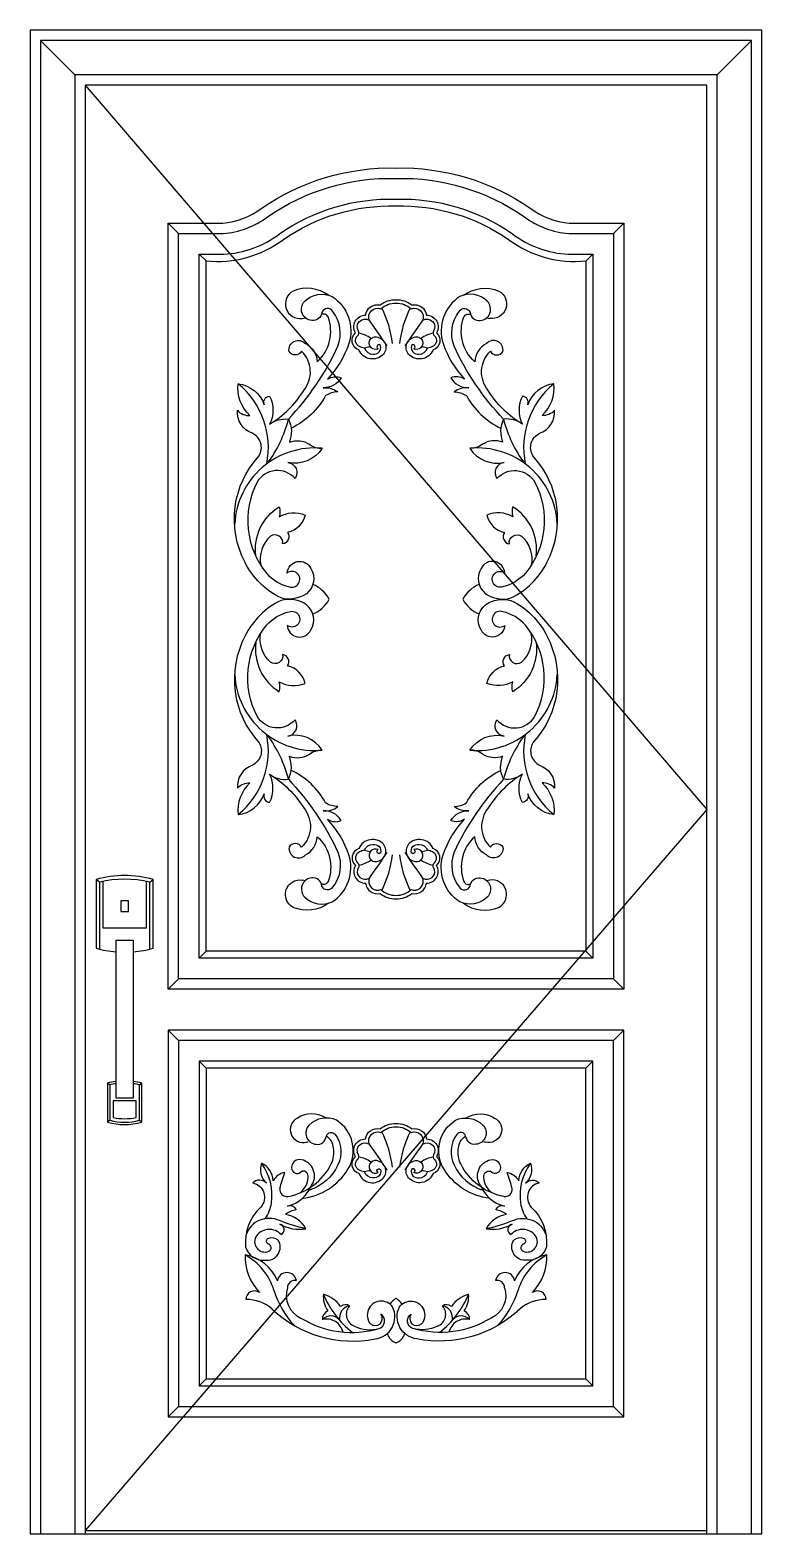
# Model space of a CAD drawing. Header units: metres. Extents: x -4673 to -3613, y 0 to 2180.
import ezdxf

# ---------------------------------------------------------------- set-up
doc = ezdxf.new("R2010")
doc.units = ezdxf.units.M
for name, color, linetype in [('2', 2, 'Continuous'), ('3', 3, 'Continuous'), ('4', 4, 'Continuous'), ('7', 7, 'Continuous')]:
    doc.layers.add(name, color=color, linetype=linetype)

msp = doc.modelspace()

# ---------------------------------------------------------------- linework, layer by layer
at = {"layer": '2'}
for p, q in [((-4672.62, 0), (-3612.62, 0)), ((-4592.62, 0), (-3692.62, 0))]:
    msp.add_line(p, q, dxfattribs=at)
at = {"layer": '3'}
for p, q in [((-4607.62, 2115), (-4657.62, 2165)), ((-3677.62, 2115), (-3627.62, 2165)), ((-4457.62, 1885.26), (-4472.62, 1900.26)), ((-3827.62, 1885), (-3812.62, 1900)), ((-4427.62, 1855.26), (-4417.62, 1845.48)), ((-4427.62, 1855.26), (-4417.62, 1845.48)), ((-3857.62, 1855), (-3867.62, 1845.22)), ((-4572.16, 944.78), (-4577.13, 948.61)), ((-4499.16, 944.78), (-4494.18, 948.61)), ((-4417.62, 844.68), (-4427.62, 834.68)), ((-3857.62, 834.68), (-3867.62, 844.68)), ((-4457.62, 804.68), (-4472.62, 789.68)), ((-3812.62, 789.68), (-3827.62, 804.68)), ((-4457.62, 715.08), (-4472.62, 730.08)), ((-3827.62, 715.08), (-3812.62, 730.08)), ((-4417.62, 675.08), (-4427.62, 685.08)), ((-3867.62, 675.08), (-3857.62, 685.08)), ((-4557.22, 650.85), (-4560.54, 653.4)), ((-4514.09, 650.85), (-4510.77, 653.4)), ((-4557.22, 599.55), (-4560.54, 597)), ((-4514.09, 599.55), (-4510.77, 597)), ((-4417.62, 224.74), (-4427.62, 214.74)), ((-3867.62, 224.74), (-3857.62, 214.74)), ((-4457.62, 184.74), (-4472.62, 169.74)), ((-3827.62, 184.74), (-3812.62, 169.74)), ((-4592.62, 5), (-3692.62, 5)), ((-4592.62, 5), (-3692.62, 5))]:
    msp.add_line(p, q, dxfattribs=at)
for points in [[(-3627.62, 0), (-3627.62, 2165), (-4657.62, 2165), (-4657.62, 0)], [(-3677.62, 0), (-3677.62, 2115), (-4607.62, 2115), (-4607.62, 0)], [(-4592.62, 2100), (-3692.62, 1050), (-4592.62, 5)], [(-4567.18, 945.95), (-4567.18, 878.49), (-4504.14, 878.49), (-4504.14, 945.95)]]:
    msp.add_lwpolyline(points, dxfattribs=at)
for points in [[(-4457.62, 1885), (-4393.14, 1885, 0.14), (-4329, 1909.03, -0.16), (-4142.62, 1965, -0.16), (-3956.24, 1909.03, 0.14), (-3892.1, 1885), (-3827.62, 1885), (-3827.62, 804.68), (-4457.62, 804.68)], [(-4427.62, 1855), (-4392.13, 1855, 0.15), (-4311.5, 1884.66, -0.16), (-4142.62, 1935, -0.16), (-3973.74, 1884.66, 0.15), (-3893.11, 1855), (-3857.62, 1855), (-3857.62, 834.68), (-4427.62, 834.68)], [(-4372.41, 1628.8, 0.24), (-4354.12, 1621.28, -0.24), (-4371.28, 1667.2, -0.29), (-4333.57, 1636.87, -0.48), (-4325.81, 1649.52, -0.24), (-4325.77, 1608.6, -0.19), (-4298.34, 1616.02, -0.21), (-4297.12, 1582.64, -0.24), (-4267.84, 1579.49, 0.18), (-4249.67, 1573.74, -0.32), (-4299.21, 1553.3, -0.56), (-4288.76, 1529.75, 0.52), (-4343.85, 1524.5, 0.3), (-4330.01, 1392.54, 0.16), (-4297.39, 1373.12, 1.7), (-4300.36, 1392.86, -0.77), (-4265.76, 1399.45, -0.37), (-4272.35, 1362.91, -0.22), (-4309.19, 1356.79, -0.17), (-4361.08, 1408.17, -0.32), (-4340.75, 1562.91, 0.43), (-4350.53, 1595.51, -0.34)], [(-3912.83, 1628.8, -0.24), (-3931.12, 1621.28, 0.24), (-3913.96, 1667.2, 0.29), (-3951.67, 1636.87, 0.48), (-3959.43, 1649.52, 0.24), (-3959.47, 1608.6, 0.19), (-3986.9, 1616.02, 0.21), (-3988.12, 1582.64, 0.24), (-4017.41, 1579.49, -0.18), (-4035.58, 1573.74, 0.32), (-3986.03, 1553.3, 0.56), (-3996.48, 1529.75, -0.52), (-3941.4, 1524.5, -0.3), (-3955.23, 1392.54, -0.16), (-3987.85, 1373.12, -1.7), (-3984.88, 1392.86, 0.77), (-4019.48, 1399.45, 0.37), (-4012.89, 1362.91, 0.22), (-3976.06, 1356.79, 0.17), (-3924.17, 1408.17, 0.32), (-3944.49, 1562.91, -0.43), (-3934.72, 1595.51, 0.34)], [(-4372.41, 1081.1, -0.24), (-4354.12, 1088.62, 0.24), (-4371.28, 1042.7, 0.29), (-4333.57, 1073.03, 0.48), (-4325.81, 1060.38, 0.24), (-4325.77, 1101.29, 0.19), (-4298.34, 1093.88, 0.21), (-4297.12, 1127.26, 0.24), (-4267.84, 1130.41, -0.18), (-4249.67, 1136.16, 0.32), (-4299.21, 1156.59, 0.56), (-4288.76, 1180.14, -0.52), (-4343.85, 1185.39, -0.3), (-4330.01, 1317.36, -0.16), (-4297.39, 1336.78, -1.7), (-4300.36, 1317.03, 0.77), (-4265.76, 1310.45, 0.37), (-4272.35, 1346.98, 0.22), (-4309.19, 1353.11, 0.17), (-4361.08, 1301.72, 0.32), (-4340.75, 1146.98, -0.43), (-4350.53, 1114.38, 0.34)], [(-3912.83, 1081.1, 0.24), (-3931.12, 1088.62, -0.24), (-3913.96, 1042.7, -0.29), (-3951.67, 1073.03, -0.48), (-3959.43, 1060.38, -0.24), (-3959.47, 1101.29, -0.19), (-3986.9, 1093.88, -0.21), (-3988.12, 1127.26, -0.24), (-4017.41, 1130.41, 0.18), (-4035.58, 1136.16, -0.32), (-3986.03, 1156.59, -0.56), (-3996.48, 1180.14, 0.52), (-3941.4, 1185.39, 0.3), (-3955.23, 1317.36, 0.16), (-3987.85, 1336.78, 1.7), (-3984.88, 1317.03, -0.77), (-4019.48, 1310.45, -0.37), (-4012.89, 1346.98, -0.22), (-3976.06, 1353.11, -0.17), (-3924.17, 1301.72, -0.32), (-3944.49, 1146.98, 0.43), (-3934.72, 1114.38, -0.34)], [(-4519.07, 627.69), (-4552.25, 627.69), (-4552.25, 603.53, 0.1), (-4519.07, 603.53), (-4519.07, 627.69)]]:
    msp.add_lwpolyline(points, format="xyb", close=True, dxfattribs=at)
for points in [[(-4240.28, 1795.67, 0.26), (-4291.54, 1801.61, 0.85), (-4278.44, 1762.07)], [(-4298.34, 1616.02, 0.08), (-4226.74, 1721.62, 0.26), (-4233.99, 1772.05, 0.62), (-4249.89, 1770.69, -0.42), (-4264.55, 1758.9, -0.64), (-4274.83, 1786.86, -0.31), (-4235.03, 1793.7, -0.34), (-4210.93, 1725.64, -0.11), (-4241.91, 1673.88, -0.25), (-4222.01, 1675.8, -0.27), (-4248.03, 1661.47, -0.19), (-4226.99, 1655.61, 0.13), (-4244.51, 1650.21, -0.16), (-4294.19, 1603.1)], [(-4188.38, 1718.89, 0.32), (-4176.01, 1710.35, 0.54), (-4164.85, 1722.53, 1.28), (-4168.44, 1717.93, -1.37), (-4170.74, 1735.22, -0.58), (-4160.8, 1710.18, -0.55), (-4196.33, 1716.37, -0.58), (-4201.37, 1741.01, -0.58), (-4186.92, 1766.67, -0.43), (-4165.65, 1781.49, -0.17), (-4142.62, 1789.19, -0.17), (-4119.59, 1781.49, -0.43), (-4098.32, 1766.67, -0.58), (-4083.87, 1741.01, -0.58), (-4088.92, 1716.37, -0.55), (-4124.44, 1710.18, -0.58), (-4114.5, 1735.22, -1.37), (-4116.8, 1717.93, 1.28), (-4120.4, 1722.53, 0.54), (-4109.23, 1710.35, 0.32), (-4096.86, 1718.89)], [(-3986.9, 1616.02, -0.08), (-4058.51, 1721.62, -0.26), (-4051.25, 1772.05, -0.62), (-4035.36, 1770.69, 0.42), (-4020.69, 1758.9, 0.64), (-4010.41, 1786.86, 0.31), (-4050.21, 1793.7, 0.34), (-4074.32, 1725.64, 0.11), (-4043.33, 1673.88, 0.25), (-4063.23, 1675.8, 0.27), (-4037.21, 1661.47, 0.19), (-4058.25, 1655.61, -0.13), (-4040.73, 1650.21, 0.16), (-3991.05, 1603.1)], [(-4044.96, 1795.67, -0.26), (-3993.7, 1801.61, -0.85), (-4006.8, 1762.07)], [(-4325.77, 1608.6, 0.12), (-4276.36, 1657.47, 0.39), (-4279.28, 1714.46, -0.58), (-4297.56, 1714.14, -0.74), (-4273.84, 1725.67, -0.26), (-4256.63, 1699.19, 0.31), (-4241.1, 1764.22, 0.46), (-4250.58, 1767.55)], [(-4188.4, 1718.88, -0.06), (-4195.37, 1721.27, -0.54), (-4198.37, 1737.01, 0.39), (-4197.11, 1743.63, -0.8), (-4181.31, 1759.24, -0.65), (-4164.46, 1775.96, -0.19), (-4142.62, 1784.19, -0.19), (-4120.78, 1775.96, -0.65), (-4103.93, 1759.24, -0.8), (-4088.13, 1743.63, 0.39), (-4086.88, 1737.01, -0.54), (-4089.87, 1721.27, -0.06), (-4096.84, 1718.88)], [(-3959.47, 1608.6, -0.12), (-4008.89, 1657.47, -0.39), (-4005.96, 1714.46, 0.58), (-3987.69, 1714.14, 0.74), (-4011.41, 1725.67, 0.26), (-4028.61, 1699.19, -0.31), (-4044.14, 1764.22, -0.46), (-4034.66, 1767.55)], [(-4345.86, 1417.7, -0.29), (-4311.81, 1489.04, -0.16), (-4311.81, 1474.54, -0.23), (-4274.32, 1476.96, -0.29), (-4299.72, 1451.59, -0.56), (-4306.83, 1435.09, 0.67), (-4324.51, 1446.15, 0.27), (-4338.37, 1404.09, 0.27)], [(-3939.38, 1417.7, 0.29), (-3973.43, 1489.04, 0.16), (-3973.43, 1474.54, 0.23), (-4010.92, 1476.96, 0.29), (-3985.52, 1451.59, 0.56), (-3978.42, 1435.09, -0.67), (-3960.73, 1446.15, -0.27), (-3946.87, 1404.09, -0.27)], [(-4345.86, 1292.2, 0.29), (-4311.81, 1220.86, 0.16), (-4311.81, 1235.35, 0.23), (-4274.32, 1232.94, 0.29), (-4299.72, 1258.31, 0.56), (-4306.83, 1274.81, -0.67), (-4324.51, 1263.74, -0.27), (-4338.37, 1305.8, -0.27)], [(-3939.38, 1292.2, -0.29), (-3973.43, 1220.86, -0.16), (-3973.43, 1235.35, -0.23), (-4010.92, 1232.94, -0.29), (-3985.52, 1258.31, -0.56), (-3978.42, 1274.81, 0.67), (-3960.73, 1263.74, 0.27), (-3946.87, 1305.8, 0.27)], [(-4325.77, 1101.29, -0.12), (-4276.36, 1052.43, -0.39), (-4279.28, 995.43, 0.58), (-4297.56, 995.75, 0.74), (-4273.84, 984.23, 0.26), (-4256.63, 1010.7, -0.31), (-4241.1, 945.67, -0.46), (-4250.58, 942.34)], [(-4298.34, 1093.88, -0.08), (-4226.74, 988.27, -0.26), (-4233.99, 937.84, -0.62), (-4249.89, 939.2, 0.42), (-4264.55, 950.99, 0.64), (-4274.83, 923.03, 0.31), (-4235.03, 916.2, 0.34), (-4210.93, 984.25, 0.11), (-4241.91, 1036.01, 0.25), (-4222.01, 1034.09, 0.27), (-4248.03, 1048.42, 0.19), (-4226.99, 1054.29, -0.13), (-4244.51, 1059.68, 0.16), (-4294.19, 1106.8)], [(-3986.9, 1093.88, 0.08), (-4058.51, 988.27, 0.26), (-4051.25, 937.84, 0.62), (-4035.36, 939.2, -0.42), (-4020.69, 950.99, -0.64), (-4010.41, 923.03, -0.31), (-4050.21, 916.2, -0.34), (-4074.32, 984.25, -0.11), (-4043.33, 1036.01, -0.25), (-4063.23, 1034.09, -0.27), (-4037.21, 1048.42, -0.19), (-4058.25, 1054.29, 0.13), (-4040.73, 1059.68, -0.16), (-3991.05, 1106.8)], [(-3959.47, 1101.29, 0.12), (-4008.89, 1052.43, 0.39), (-4005.96, 995.43, -0.58), (-3987.69, 995.75, -0.74), (-4011.41, 984.23, -0.26), (-4028.61, 1010.7, 0.31), (-4044.14, 945.67, 0.46), (-4034.66, 942.34)], [(-4188.38, 991, -0.32), (-4176.01, 999.54, -0.54), (-4164.85, 987.37, -1.28), (-4168.44, 991.96, 1.37), (-4170.74, 974.67, 0.58), (-4160.8, 999.71, 0.55), (-4196.33, 993.53, 0.58), (-4201.37, 968.89, 0.58), (-4186.92, 943.23, 0.43), (-4165.65, 928.4, 0.17), (-4142.62, 920.71, 0.17), (-4119.59, 928.4, 0.43), (-4098.32, 943.23, 0.58), (-4083.87, 968.89, 0.58), (-4088.92, 993.53, 0.55), (-4124.44, 999.71, 0.58), (-4114.5, 974.67, 1.37), (-4116.8, 991.96, -1.28), (-4120.4, 987.37, -0.54), (-4109.23, 999.54, -0.32), (-4096.86, 991)], [(-4188.4, 991.01, 0.06), (-4195.37, 988.62, 0.54), (-4198.37, 972.88, -0.39), (-4197.11, 966.27, 0.8), (-4181.31, 950.65, 0.65), (-4164.46, 933.93, 0.19), (-4142.62, 925.71, 0.19), (-4120.78, 933.93, 0.65), (-4103.93, 950.65, 0.8), (-4088.13, 966.27, -0.39), (-4086.88, 972.88, 0.54), (-4089.87, 988.62, 0.06), (-4096.84, 991.01)], [(-4499.16, 847.77), (-4499.16, 944.78, 0.12), (-4572.16, 944.78), (-4572.16, 847.77)], [(-4240.28, 914.23, -0.26), (-4291.54, 908.29, -0.85), (-4278.44, 947.82)], [(-4044.96, 914.23, 0.26), (-3993.7, 908.29, 0.85), (-4006.8, 947.82)], [(-4548.1, 652.63, 0.03), (-4557.22, 650.85), (-4557.22, 599.55, 0.12), (-4514.09, 599.55), (-4514.09, 650.85, 0.03), (-4523.22, 652.63)], [(-4244.43, 603.14, 0.29), (-4285.17, 602.87, 0.91), (-4272.07, 567.97)], [(-4278.36, 486.36, 0.23), (-4212.2, 528.7, 0.41), (-4228.65, 599.59, 0.31), (-4268.46, 592.76, 0.64), (-4258.17, 564.8, 0.42), (-4243.51, 576.59, -0.63), (-4230.53, 578.94, -0.28), (-4226.77, 534.81, -0.21), (-4268.38, 498.42)], [(-4196.33, 522.26, -0.58), (-4201.37, 546.9, -0.58), (-4186.92, 572.56, -0.43), (-4165.65, 587.38, -0.17), (-4142.62, 595.08, -0.17), (-4119.59, 587.38, -0.43), (-4098.32, 572.56, -0.58), (-4083.87, 546.9, -0.58), (-4088.92, 522.26)], [(-4188.4, 524.78, -0.06), (-4195.37, 527.17, -0.54), (-4198.37, 542.91, 0.39), (-4197.11, 549.52, -0.8), (-4181.31, 565.13, -0.65), (-4164.46, 581.85, -0.19), (-4142.62, 590.08, -0.19), (-4120.78, 581.85, -0.65), (-4103.93, 565.13, -0.8), (-4088.13, 549.52, 0.39), (-4086.88, 542.91, -0.54), (-4089.87, 527.17, -0.06), (-4096.84, 524.78)], [(-4006.88, 486.36, -0.23), (-4073.04, 528.7, -0.41), (-4056.59, 599.59, -0.31), (-4016.78, 592.76, -0.64), (-4027.07, 564.8, -0.42), (-4041.73, 576.59, 0.63), (-4054.71, 578.94, 0.28), (-4058.47, 534.81, 0.21), (-4016.86, 498.42)], [(-4040.81, 603.14, -0.29), (-4000.08, 602.87, -0.91), (-4013.18, 567.97)], [(-4298.79, 489.03, 0.23), (-4236.39, 536.32, 0.14), (-4233.1, 559.53, 0.24), (-4243.51, 576.59, 0.16)], [(-3986.45, 489.03, -0.23), (-4048.85, 536.32, -0.14), (-4052.14, 559.53, -0.24), (-4041.73, 576.59, -0.16)], [(-4310.92, 500.88, -0.01), (-4303.87, 523.76, 0.24), (-4320.36, 511.99, 0.28), (-4337.44, 537.29, 0.3), (-4330.37, 508.46, 0.42), (-4350.16, 508.83, -0.58), (-4338.44, 473.7, 0.23), (-4360.61, 415.95, 0.36), (-4332.05, 396.82, 0.63), (-4313.22, 425.87)], [(-4264.81, 505.58, 0.53), (-4279.49, 542.38, 0.55), (-4293.7, 528.4, 0.63), (-4279.13, 525.98)], [(-4281.57, 494.37, 0.22), (-4269.97, 516.83, 0.53), (-4279.14, 525.96, 0.78)], [(-4196.33, 522.26, 0.55), (-4160.8, 516.08, 0.58), (-4170.74, 541.12, 1.37), (-4168.44, 523.83, -1.28), (-4164.85, 528.42, -0.54), (-4176.01, 516.25, -0.32), (-4188.38, 524.78)], [(-4088.92, 522.26, -0.55), (-4124.44, 516.08, -0.58), (-4114.5, 541.12, -1.37), (-4116.8, 523.83, 1.28), (-4120.4, 528.42, 0.54), (-4109.23, 516.25, 0.32), (-4096.86, 524.78)], [(-4020.44, 505.58, -0.53), (-4005.76, 542.38, -0.55), (-3991.54, 528.4, -0.63), (-4006.11, 525.98)], [(-4003.67, 494.37, -0.22), (-4015.27, 516.83, -0.53), (-4006.1, 525.96, -0.78)], [(-3974.32, 500.88, 0.01), (-3981.38, 523.76, -0.24), (-3964.88, 511.99, -0.28), (-3947.8, 537.29, -0.3), (-3954.87, 508.46, -0.42), (-3935.08, 508.83, 0.58), (-3946.8, 473.7, -0.23), (-3924.64, 415.95, -0.36), (-3953.2, 396.82, -0.63), (-3972.02, 425.87)], [(-4273.3, 442.49, -0.04), (-4311.14, 454.13, 0.44), (-4359.74, 433.99)], [(-4011.94, 442.49, 0.04), (-3974.11, 454.13, -0.44), (-3925.51, 433.99)], [(-4299.93, 356.95, 0.38), (-4280.38, 312.86, 0.21), (-4167.07, 297.71, 0.24)], [(-3985.31, 356.95, -0.38), (-4004.86, 312.86, -0.21), (-4118.17, 297.71, -0.24)], [(-4321.99, 325.63, 0.24), (-4172.62, 282.68, 0.51), (-4147.47, 329.03, 1.03), (-4179.69, 304.4)], [(-3963.25, 325.63, -0.24), (-4112.62, 282.68, -0.51), (-4137.77, 329.03, -1.03), (-4105.56, 304.4)], [(-4202.64, 301.05, 0.18), (-4167.07, 297.71, 0.63), (-4164.55, 318.57, 0.84)], [(-4082.6, 301.05, -0.18), (-4118.17, 297.71, -0.63), (-4120.69, 318.57, -0.84)]]:
    msp.add_lwpolyline(points, format="xyb", dxfattribs=at)
for points in [[(-3827.62, 715.08), (-4457.62, 715.08), (-4457.62, 184.74), (-3827.62, 184.74)], [(-3857.62, 685.08), (-4427.62, 685.08), (-4427.62, 214.74), (-3857.62, 214.74)]]:
    msp.add_lwpolyline(points, close=True, dxfattribs=at)
for centre, radius, start, end in [((-4299.65, 1708.76), 152.7, 6.37, 26.6), ((-3985.59, 1708.76), 152.7, 153.4, 173.63), ((-4283.94, 1795.08), 33.47, 279.46, 286.82), ((-6266.58, 294.9), 2548.3, 34.06, 35.1), ((-2018.67, 294.9), 2548.3, 144.9, 145.94), ((-4001.3, 1795.08), 33.47, 253.18, 260.54), ((-4203.84, 1698.11), 42.97, 54.76, 80.03), ((-4203.84, 1698.11), 42.97, 54.76, 80.03), ((-4081.4, 1698.11), 42.97, 99.97, 125.24), ((-4164.77, 1630.81), 91.19, 99.8, 105.01), ((-4164.77, 1630.81), 91.19, 99.8, 105.01), ((-4120.47, 1630.81), 91.19, 74.99, 80.2), ((-4447.25, 1574.66), 119.73, 348.67, 50.62), ((-3837.99, 1574.66), 119.73, 129.38, 191.33), ((-4478.01, 1662.06), 185.47, 323.57, 345.63), ((-3807.23, 1662.06), 185.47, 194.37, 216.43), ((-4260.37, 1458.18), 116.05, 84.71, 177.12), ((-4024.87, 1458.18), 116.05, 2.88, 95.29), ((-4279.31, 1334.65), 44.68, 27.01, 68.77), ((-4005.94, 1334.65), 44.68, 111.23, 152.99), ((-4279.31, 1375.24), 44.68, 291.23, 332.99), ((-4005.94, 1375.24), 44.68, 207.01, 248.77), ((-4260.37, 1251.72), 116.05, 182.88, 275.29), ((-4024.87, 1251.72), 116.05, 264.71, 357.12), ((-4447.25, 1135.24), 119.73, 309.38, 11.33), ((-4478.01, 1047.84), 185.47, 14.37, 36.43), ((-3807.23, 1047.84), 185.47, 143.57, 165.63), ((-3837.99, 1135.24), 119.73, 168.67, 230.62), ((-4164.77, 1079.08), 91.19, 254.99, 260.2), ((-4164.77, 1079.08), 91.19, 254.99, 260.2), ((-6266.58, 2415), 2548.3, 324.9, 325.94), ((-4299.65, 1001.14), 152.7, 333.4, 353.63), ((-3985.59, 1001.14), 152.7, 186.37, 206.6), ((-2018.67, 2415), 2548.3, 214.06, 215.1), ((-4120.47, 1079.08), 91.19, 279.8, 285.01), ((-4203.84, 1011.79), 42.97, 279.97, 305.24), ((-4203.84, 1011.79), 42.97, 279.97, 305.24), ((-4081.4, 1011.79), 42.97, 234.76, 260.03), ((-4283.94, 914.81), 33.47, 73.18, 80.54), ((-4001.3, 914.81), 33.47, 99.46, 106.82), ((-4277.56, 600.98), 33.47, 279.46, 283.69), ((-4299.65, 514.65), 152.7, 6.37, 26.6), ((-3985.59, 514.65), 152.7, 153.4, 173.63), ((-4007.68, 600.98), 33.47, 256.31, 260.54), ((-4203.84, 504), 42.97, 54.76, 80.03), ((-6266.58, -899.21), 2548.3, 34.06, 35.1), ((-2018.67, -899.21), 2548.3, 144.9, 145.94), ((-4081.4, 504), 42.97, 99.97, 125.24), ((-4401.79, 490.54), 79.54, 351.98, 36), ((-4164.77, 436.71), 91.19, 99.8, 105.01), ((-4120.47, 436.71), 91.19, 74.99, 80.2), ((-3883.45, 490.54), 79.54, 144, 188.02), ((-4312.86, 525.09), 51.87, 284.87, 337.9), ((-3972.38, 525.09), 51.87, 202.1, 255.13), ((-4300.5, 499.42), 10.52, 172.01, 279.38), ((-3984.74, 499.42), 10.52, 260.62, 7.99), ((-4372.2, 486.37), 49.65, 323.75, 351.98), ((-4308.08, 424.11), 39.33, 27.86, 82.22), ((-4279.22, 431.35), 39.5, 101.56, 126.56), ((-4296.02, 465.73), 9.88, 25.92, 110.94), ((-3977.16, 424.11), 39.33, 97.78, 152.14), ((-3989.22, 465.73), 9.88, 69.06, 154.08), ((-4006.02, 431.35), 39.5, 53.44, 78.44), ((-3913.05, 486.37), 49.65, 188.02, 216.25), ((-4326.01, 418.18), 23.27, 42.57, 141.44), ((-4312.89, 441.12), 8.24, 299.12, 75.77), ((-4283.06, 497), 55.38, 239.87, 280.15), ((-4002.18, 497), 55.38, 259.85, 300.13), ((-3972.35, 441.12), 8.24, 104.23, 240.88), ((-3959.23, 418.18), 23.27, 38.56, 137.43), ((-4332.61, 423.44), 14.83, 141.44, 292.85), ((-4326.31, 424.32), 4.19, 106.11, 253.89), ((-4329.03, 414.93), 5.59, 292.85, 73.89), ((-4322.89, 412.48), 16.52, 54.18, 106.11), ((-3962.35, 412.48), 16.52, 73.89, 125.82), ((-3956.22, 414.93), 5.59, 106.11, 247.15), ((-3952.63, 423.44), 14.83, 247.15, 38.56), ((-3958.93, 424.32), 4.19, 286.11, 73.89), ((-4285.93, 401.98), 75.26, 178.15, 223.52), ((-4403.26, 327.48), 87.69, 17.03, 61.3), ((-4371.69, 343.11), 62.19, 22.47, 80.23), ((-3913.55, 343.11), 62.19, 99.77, 157.53), ((-3881.98, 327.48), 87.69, 118.7, 162.97), ((-3999.31, 401.98), 75.26, 316.48, 1.85), ((-4300.56, 365.12), 13.78, 9.49, 172.67), ((-3984.68, 365.12), 13.78, 7.33, 170.51), ((-4347.48, 339.78), 12.5, 56.1, 179.64), ((-4194.01, 391.58), 131.16, 197.03, 223.11), ((-4289.13, 356.81), 10.8, 78.5, 179.25), ((-3996.11, 356.81), 10.8, 0.75, 101.5), ((-4091.23, 391.58), 131.16, 316.89, 342.97), ((-3937.77, 339.78), 12.5, 0.36, 123.9), ((-4358.97, 284.74), 55.13, 47.88, 91.05), ((-4210.87, 344.34), 37.12, 174.86, 214.4), ((-4262.68, 300.47), 49.48, 36.4, 72.54), ((-4119.47, 401.04), 139.02, 202.58, 231.71), ((-4206.81, 312.97), 17.82, 99.71, 190.29), ((-4215.84, 321.07), 11.22, 57.52, 128.7), ((-4196.47, 318.17), 18.2, 137.17, 250.18), ((-4115.93, 305.28), 45.08, 126.31, 141.84), ((-4169.31, 305.28), 45.08, 38.16, 53.69), ((-4088.77, 318.17), 18.2, 289.82, 42.83), ((-4165.77, 401.04), 139.02, 308.29, 337.42), ((-4069.4, 321.07), 11.22, 51.3, 122.48), ((-4078.43, 312.97), 17.82, 349.71, 80.29), ((-4022.56, 300.47), 49.48, 107.46, 143.6), ((-4074.37, 344.34), 37.12, 325.6, 5.14), ((-3926.28, 284.74), 55.13, 88.95, 132.12), ((-4236.05, 311.35), 13.2, 114.38, 183.27), ((-4237.13, 299.81), 16.21, 37.98, 138.26), ((-4243.09, 287.04), 24.34, 12.93, 104.59), ((-4172.92, 312.35), 10.43, 229.59, 36.61), ((-4112.32, 312.35), 10.43, 143.39, 310.41), ((-4042.15, 287.04), 24.34, 75.41, 167.07), ((-4048.11, 299.81), 16.21, 41.74, 142.02), ((-4049.19, 311.35), 13.2, 356.73, 65.62), ((-4135.01, 296.97), 21.54, 197.81, 249.3), ((-4150.23, 296.97), 21.54, 290.7, 342.19)]:
    msp.add_arc(centre, radius, start, end, dxfattribs=at)
at = {"layer": '4'}
msp.add_lwpolyline([(-3612.62, 0), (-3612.62, 2180), (-4672.62, 2180), (-4672.62, 0)], dxfattribs=at)
at = {"layer": '7'}
msp.add_lwpolyline([(-3692.62, 0), (-3692.62, 2100), (-4592.62, 2100), (-4592.62, 0)], dxfattribs=at)
for points in [[(-4472.62, 1900), (-4393.69, 1900, 0.14), (-4337.79, 1921.19, -0.16), (-4142.62, 1980.01, -0.16), (-3947.45, 1921.19, 0.14), (-3891.55, 1900), (-3812.62, 1900), (-3812.62, 789.68), (-4472.62, 789.68)], [(-4417.62, 1845.48, 0.19), (-4305.68, 1876.52, -0.16), (-4142.62, 1924.99, -0.16), (-3979.56, 1876.52, 0.19), (-3867.62, 1845.48), (-3867.62, 844.68), (-4417.62, 844.68)]]:
    msp.add_lwpolyline(points, format="xyb", close=True, dxfattribs=at)
for points in [[(-4523.22, 843.88, 0.05), (-4494.18, 849.07), (-4494.18, 948.61, 0.14), (-4577.13, 948.61), (-4577.13, 849.07, 0.05), (-4548.1, 843.88, 0.05)], [(-4548.1, 655.98, 0.03), (-4560.54, 653.4), (-4560.54, 597, 0.14), (-4510.77, 597), (-4510.77, 653.4, 0.03), (-4523.22, 655.98)]]:
    msp.add_lwpolyline(points, format="xyb", dxfattribs=at)
for points in [[(-4541.12, 902.21), (-4530.19, 902.21), (-4530.19, 917.81), (-4541.12, 917.81)], [(-4548.1, 631.62), (-4548.1, 860.81), (-4523.22, 860.81), (-4523.22, 631.62)], [(-3812.62, 730.08), (-4472.62, 730.08), (-4472.62, 169.74), (-3812.62, 169.74)], [(-3867.62, 675.08), (-4417.62, 675.08), (-4417.62, 224.74), (-3867.62, 224.74)]]:
    msp.add_lwpolyline(points, close=True, dxfattribs=at)

doc.saveas('drawing.dxf')
